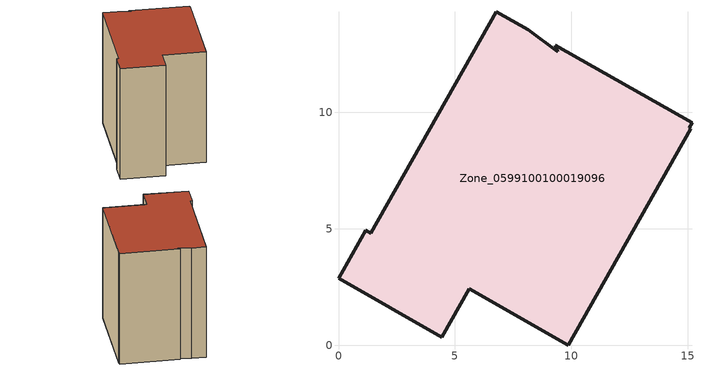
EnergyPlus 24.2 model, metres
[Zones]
Zone_0599100100019096
 floor ground (C_G): 15.18,9.54 15.06,9.34 15.14,9.29 9.86,0 5.62,2.41 4.44,0.34 0,2.86 1.18,4.93 1.39,4.81 6.79,14.31 8.16,13.53 9.41,12.61 9.3,12.88 z4.2
 wall outside (C_F): 1.18,4.93 0,2.86 4.44,0.34 5.62,2.41 9.86,0 15.14,9.29 15.06,9.34 15.18,9.54 9.3,12.88 9.41,12.61 8.16,13.53 6.79,14.31 1.39,4.81 1.18,4.93 z4.2:18
 roof outside (C_R): 15.06,9.34 15.18,9.54 9.3,12.88 9.41,12.61 8.16,13.53 6.79,14.31 1.39,4.81 1.18,4.93 0,2.86 4.44,0.34 5.62,2.41 9.86,0 15.14,9.29 z18
[BUILDING]
Pand.0599100100019096: North Axis=0; Terrain=City; Loads Convergence Tolerance Value=0.04; Temperature Convergence Tolerance Value=0.4; Solar Distribution=FullExterior; Maximum Number of Warmup Days=25; Minimum Number of Warmup Days=1
[Site:Location]
Rotterdam.The.Hague.AP_ZH_NLD Design_Conditions: Latitude=51.96; Longitude=4.45; Time Zone=1; Elevation=-4.5
[SITE:GROUNDTEMPERATURE:BUILDINGSURFACE]
18, 18, 18, 18, 18, 18, 18, 18, 18, 18, 18, 18
[MATERIAL] Thermal Absorptance=0.9; Solar Absorptance=0.7; Visible Absorptance=0.7
Name | Roughness | Thickness | Conductivity | Density | Specific Heat
G.TC.2015-2018 | MediumSmooth | 0.15 | 0.0428571 | 540 | 1210
F.TC.2015-2018 | Rough | 0.3 | 0.0666667 | 1920 | 840
R.TC.2015-2018 | MediumRough | 0.2 | 0.0333333 | 1500 | 1000
[CONSTRUCTION]
C_G: G.TC.2015-2018
C_F: F.TC.2015-2018
C_R: R.TC.2015-2018
[ZONE]
Zone_0599100100019096: Type=1; Multiplier=1; Ceiling Height=Autocalculate; Volume=Autocalculate; Floor Area=autocalculate; Part of Total Floor Area=Yes
[ZONEINFILTRATION:DESIGNFLOWRATE]
Infil_Zone_0599100100019096: Zone or ZoneList or Space or SpaceList=Zone_0599100100019096; Schedule=AlwaysOn; Design Flow Rate Calculation Method=Flow/Area; Flow Rate per Floor Area=0.0015; Constant Term Coefficient=1; Temperature Term Coefficient=0; Velocity Term Coefficient=0; Velocity Squared Term Coefficient=0
[HVACTEMPLATE:ZONE:IDEALLOADSAIRSYSTEM]
Zone_0599100100019096: Maximum Heating Supply Air Temperature=50; Minimum Cooling Supply Air Temperature=13; Maximum Heating Supply Air Humidity Ratio=0.0156; Minimum Cooling Supply Air Humidity Ratio=0.0077; Heating Limit=NoLimit; Cooling Limit=NoLimit; Dehumidification Control Type=ConstantSensibleHeatRatio; Cooling Sensible Heat Ratio=0.7; Dehumidification Setpoint=60; Humidification Control Type=None; Humidification Setpoint=30; Outdoor Air Method=None; Outdoor Air Flow Rate per Person=0.00944; Outdoor Air Flow Rate per Zone Floor Area=0; Outdoor Air Flow Rate per Zone=0; Demand Controlled Ventilation Type=None; Outdoor Air Economizer Type=NoEconomizer; Heat Recovery Type=None; Sensible Heat Recovery Effectiveness=0.7; Latent Heat Recovery Effectiveness=0.65
[ZONECONTROL:THERMOSTAT]
ThermostatControl_Zone_0599100100019096: Zone or ZoneList=Zone_0599100100019096; Control Type Schedule=DualSetpointControlType; Control 1=Thermostat_Zone_0599100100019096; Temperature Difference Between Cutout And Setpoint=0
[THERMOSTATSETPOINT:DUALSETPOINT]
Thermostat_Zone_0599100100019096: Heating Setpoint Temperature Schedule=HeatingSetpoint_Zone_0599100100019096; Cooling Setpoint Temperature Schedule=CoolingSetpoint_Zone_0599100100019096
[SCHEDULE:COMPACT]
HeatingSetpoint_Zone_0599100100019096: Through: 12/31, For: AllDays, Until: 24:00, 21
CoolingSetpoint_Zone_0599100100019096: Through: 12/31, For: AllDays, Until: 24:00, 24
DualSetpointControlType: Through: 12/31, For: AllDays, Until: 24:00, 4
AlwaysOn: Through: 12/31, For: AllDays, Until: 24:00, 1
